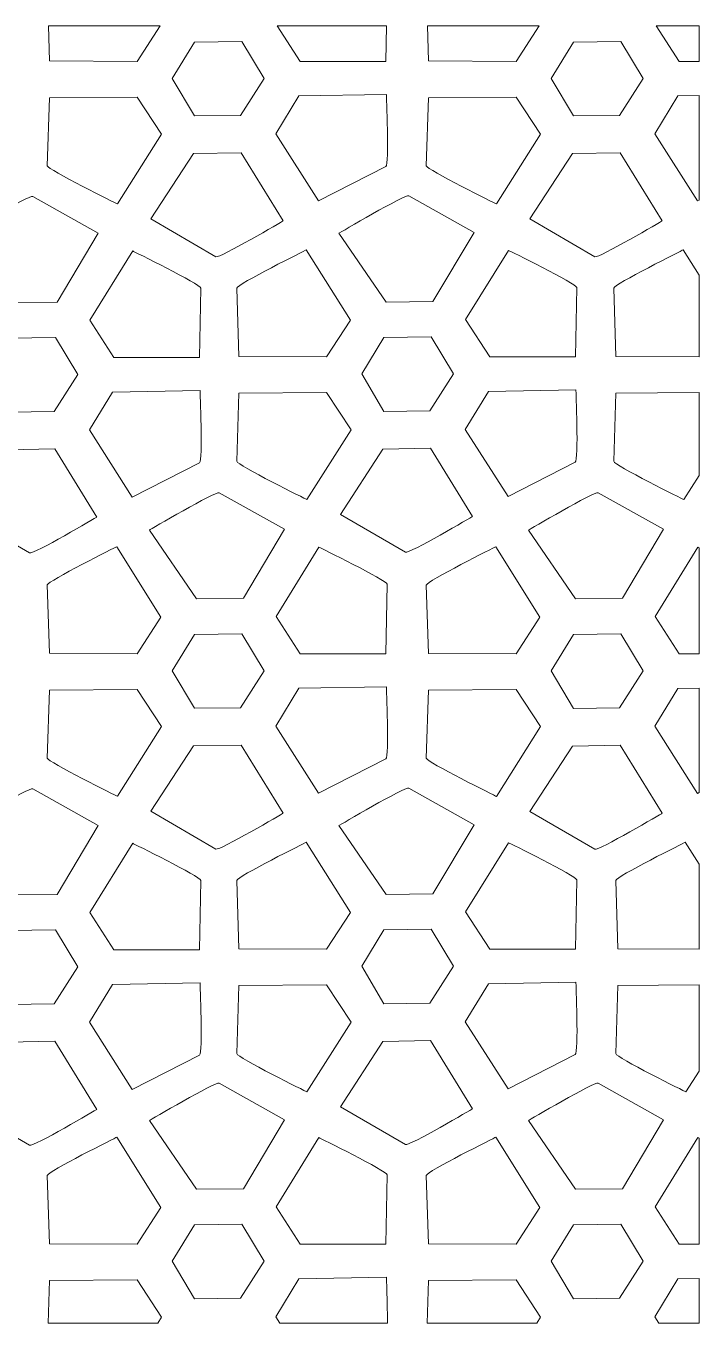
# Model space of a CAD drawing. Header units: millimetres. Extents: x -1200 to 1200, y -590 to 590.
# Drawn here: x 587 to 1200, y -590 to 590 of the extents above; entities that cross this region are included whole.
import ezdxf

# ---------------------------------------------------------------- set-up
doc = ezdxf.new("R2010")
doc.units = ezdxf.units.MM
doc.header["$MEASUREMENT"] = 0
doc.layers.add('Layer 1', color=7, linetype='Continuous')

msp = doc.modelspace()

# ---------------------------------------------------------------- linework, layer by layer
at = {"layer": 'Layer 1', "color": 250, "lineweight": 20}
for points, knots in [([(607.8691, 589.9734), (607.8691, 589.9734), (709.6092, 589.9734), (709.6092, 589.9734), (709.6092, 589.9734), (688.5366, 557.7555), (688.5366, 557.7555), (688.5366, 557.7555), (608.8693, 558.1505), (608.8693, 558.1505), (608.8693, 558.1505), (607.8691, 589.9734), (607.8691, 589.9734)], [0, 0, 0, 0, 0.25, 0.25, 0.25, 0.5, 0.5, 0.5, 0.75, 0.75, 0.75, 1, 1, 1, 1]), ([(816.1793, 589.9734), (816.1793, 589.9734), (915.5781, 589.9734), (915.5781, 589.9734), (915.5781, 589.9734), (915.0258, 557.6837), (915.0258, 557.6837), (915.0258, 557.6837), (837.015, 557.6751), (837.015, 557.6751), (837.015, 557.6751), (816.1793, 589.9734), (816.1793, 589.9734)], [0, 0, 0, 0, 0.25, 0.25, 0.25, 0.5, 0.5, 0.5, 0.75, 0.75, 0.75, 1, 1, 1, 1]), ([(952.6511, 589.9734), (952.6511, 589.9734), (1054.3912, 589.9734), (1054.3912, 589.9734), (1054.3912, 589.9734), (1033.3186, 557.7555), (1033.3186, 557.7555), (1033.3186, 557.7555), (953.6512, 558.1505), (953.6512, 558.1505), (953.6512, 558.1505), (952.6511, 589.9734), (952.6511, 589.9734)], [0, 0, 0, 0, 0.25, 0.25, 0.25, 0.5, 0.5, 0.5, 0.75, 0.75, 0.75, 1, 1, 1, 1]), ([(1160.9613, 589.9734), (1160.9613, 589.9734), (1199.8465, 589.9734), (1199.8465, 589.9734), (1199.8465, 589.9734), (1199.8465, 557.6771), (1199.8465, 557.6771), (1199.8465, 557.6771), (1181.7969, 557.6751), (1181.7969, 557.6751), (1181.7969, 557.6751), (1160.9613, 589.9734), (1160.9613, 589.9734)], [0, 0, 0, 0, 0.25, 0.25, 0.25, 0.5, 0.5, 0.5, 0.75, 0.75, 0.75, 1, 1, 1, 1]), ([(740.8251, 508.0861), (740.8251, 508.0861), (720.5231, 542.2547), (720.5231, 542.2547), (720.5231, 542.2547), (740.8251, 575.3386), (740.8251, 575.3386), (740.8251, 575.3386), (783.8177, 575.881), (783.8177, 575.881), (783.8177, 575.881), (804.1197, 542.2547), (804.1197, 542.2547), (804.1197, 542.2547), (782.6235, 508.6284), (782.6235, 508.6284), (782.6235, 508.6284), (740.8251, 508.0861), (740.8251, 508.0861)], [0, 0, 0, 0, 0.166666667, 0.166666667, 0.166666667, 0.333333333, 0.333333333, 0.333333333, 0.5, 0.5, 0.5, 0.666666667, 0.666666667, 0.666666667, 0.833333333, 0.833333333, 0.833333333, 1, 1, 1, 1]), ([(1085.6071, 508.0861), (1085.6071, 508.0861), (1065.305, 542.2547), (1065.305, 542.2547), (1065.305, 542.2547), (1085.6071, 575.3386), (1085.6071, 575.3386), (1085.6071, 575.3386), (1128.5996, 575.881), (1128.5996, 575.881), (1128.5996, 575.881), (1148.9017, 542.2547), (1148.9017, 542.2547), (1148.9017, 542.2547), (1127.4053, 508.6284), (1127.4053, 508.6284), (1127.4053, 508.6284), (1085.6071, 508.0861), (1085.6071, 508.0861)], [0, 0, 0, 0, 0.166666667, 0.166666667, 0.166666667, 0.333333333, 0.333333333, 0.333333333, 0.5, 0.5, 0.5, 0.666666667, 0.666666667, 0.666666667, 0.833333333, 0.833333333, 0.833333333, 1, 1, 1, 1]), ([(606.9156, 462.7688), (606.9156, 462.7688), (608.8693, 524.6314), (608.8693, 524.6314), (608.8693, 524.6314), (688.5366, 525.3211), (688.5366, 525.3211), (688.5366, 525.3211), (710.8955, 491.5073), (710.8955, 491.5073), (710.8955, 491.5073), (670.6821, 428.0177), (670.6821, 428.0177), (670.6821, 428.0177), (606.8137, 459.4937), (606.9156, 462.7688)], [0, 0, 0, 0, 0.2, 0.2, 0.2, 0.4, 0.4, 0.4, 0.6, 0.6, 0.6, 0.8, 0.8, 0.8, 1, 1, 1, 1]), ([(853.7176, 430.7803), (853.7176, 430.7803), (814.7098, 491.8259), (814.7098, 491.8259), (814.7098, 491.8259), (835.8301, 526.2527), (835.8301, 526.2527), (835.8301, 526.2527), (915.4082, 527.7105), (915.4082, 527.7105), (915.4082, 527.7105), (917.9946, 463.6403), (914.8532, 462.0333), (914.8532, 462.0333), (853.7176, 430.7803), (853.7176, 430.7803)], [0, 0, 0, 0, 0.2, 0.2, 0.2, 0.4, 0.4, 0.4, 0.6, 0.6, 0.6, 0.8, 0.8, 0.8, 1, 1, 1, 1]), ([(951.6977, 462.7688), (951.6977, 462.7688), (953.6512, 524.6314), (953.6512, 524.6314), (953.6512, 524.6314), (1033.3186, 525.3211), (1033.3186, 525.3211), (1033.3186, 525.3211), (1055.6774, 491.5073), (1055.6774, 491.5073), (1055.6774, 491.5073), (1015.4641, 428.0177), (1015.4641, 428.0177), (1015.4641, 428.0177), (951.5956, 459.4937), (951.6977, 462.7688)], [0, 0, 0, 0, 0.2, 0.2, 0.2, 0.4, 0.4, 0.4, 0.6, 0.6, 0.6, 0.8, 0.8, 0.8, 1, 1, 1, 1]), ([(1199.8465, 526.6051), (1199.8465, 526.6051), (1199.8465, 431.4689), (1199.8465, 431.4689), (1199.8465, 431.4689), (1198.4994, 430.7803), (1198.4994, 430.7803), (1198.4994, 430.7803), (1159.4918, 491.8259), (1159.4918, 491.8259), (1159.4918, 491.8259), (1180.6122, 526.2527), (1180.6122, 526.2527), (1180.6122, 526.2527), (1199.8465, 526.6051), (1199.8465, 526.6051)], [0, 0, 0, 0, 0.2, 0.2, 0.2, 0.4, 0.4, 0.4, 0.6, 0.6, 0.6, 0.8, 0.8, 0.8, 1, 1, 1, 1]), ([(739.8403, 473.8141), (739.8403, 473.8141), (783.2226, 474.6836), (783.2226, 474.6836), (783.2226, 474.6836), (821.4352, 412.6509), (821.4352, 412.6509), (821.4352, 412.6509), (763.3702, 378.3005), (760.331, 380.0652), (760.331, 380.0652), (701.231, 414.3956), (701.231, 414.3956), (701.231, 414.3956), (739.8403, 473.8141), (739.8403, 473.8141)], [0, 0, 0, 0, 0.2, 0.2, 0.2, 0.4, 0.4, 0.4, 0.6, 0.6, 0.6, 0.8, 0.8, 0.8, 1, 1, 1, 1]), ([(1084.6224, 473.8141), (1084.6224, 473.8141), (1128.0047, 474.6836), (1128.0047, 474.6836), (1128.0047, 474.6836), (1166.2172, 412.6509), (1166.2172, 412.6509), (1166.2172, 412.6509), (1108.1523, 378.3005), (1105.1129, 380.0652), (1105.1129, 380.0652), (1046.0129, 414.3956), (1046.0129, 414.3956), (1046.0129, 414.3956), (1084.6224, 473.8141), (1084.6224, 473.8141)], [0, 0, 0, 0, 0.2, 0.2, 0.2, 0.4, 0.4, 0.4, 0.6, 0.6, 0.6, 0.8, 0.8, 0.8, 1, 1, 1, 1]), ([(872.1523, 401.3464), (872.1523, 401.3464), (932.7257, 437.0924), (935.7966, 435.3745), (935.7966, 435.3745), (995.1157, 402.1605), (995.1157, 402.1605), (995.1157, 402.1605), (957.7098, 339.3539), (957.7098, 339.3539), (957.7098, 339.3539), (915.1407, 338.8191), (915.1407, 338.8191), (915.1407, 338.8191), (872.1523, 401.3464), (872.1523, 401.3464)], [0, 0, 0, 0, 0.2, 0.2, 0.2, 0.4, 0.4, 0.4, 0.6, 0.6, 0.6, 0.8, 0.8, 0.8, 1, 1, 1, 1]), ([(530.2537, 400.7772), (530.2537, 400.7772), (590.8271, 436.5232), (593.8981, 434.8053), (593.8981, 434.8053), (653.2171, 401.5912), (653.2171, 401.5912), (653.2171, 401.5912), (615.8114, 338.7847), (615.8114, 338.7847), (615.8114, 338.7847), (573.242, 338.25), (573.242, 338.25), (573.242, 338.25), (530.2537, 400.7772), (530.2537, 400.7772)], [0, 0, 0, 0, 0.2, 0.2, 0.2, 0.4, 0.4, 0.4, 0.6, 0.6, 0.6, 0.8, 0.8, 0.8, 1, 1, 1, 1]), ([(645.5779, 322.2528), (645.5779, 322.2528), (684.5875, 385.2688), (684.5875, 385.2688), (684.5875, 385.2688), (746.6605, 354.7733), (746.6056, 351.4981), (746.6056, 351.4981), (745.5241, 288.2582), (745.5241, 288.2582), (745.5241, 288.2582), (667.5132, 288.2495), (667.5132, 288.2495), (667.5132, 288.2495), (645.5779, 322.2528), (645.5779, 322.2528)], [0, 0, 0, 0, 0.2, 0.2, 0.2, 0.4, 0.4, 0.4, 0.6, 0.6, 0.6, 0.8, 0.8, 0.8, 1, 1, 1, 1]), ([(781.2661, 289.2941), (781.2661, 289.2941), (779.3124, 351.4513), (779.3124, 351.4513), (779.2104, 354.7255), (842.4818, 386.2024), (842.4818, 386.2024), (842.4818, 386.2024), (882.6951, 322.1706), (882.6951, 322.1706), (882.6951, 322.1706), (860.9335, 288.899), (860.9335, 288.899), (860.9335, 288.899), (781.2661, 289.2941), (781.2661, 289.2941)], [0, 0, 0, 0, 0.2, 0.2, 0.2, 0.4, 0.4, 0.4, 0.6, 0.6, 0.6, 0.8, 0.8, 0.8, 1, 1, 1, 1]), ([(987.4763, 322.8218), (987.4763, 322.8218), (1026.486, 385.8379), (1026.486, 385.8379), (1026.486, 385.8379), (1088.5589, 355.3424), (1088.5043, 352.0673), (1088.5043, 352.0673), (1087.4227, 288.8273), (1087.4227, 288.8273), (1087.4227, 288.8273), (1009.4118, 288.8187), (1009.4118, 288.8187), (1009.4118, 288.8187), (987.4763, 322.8218), (987.4763, 322.8218)], [0, 0, 0, 0, 0.2, 0.2, 0.2, 0.4, 0.4, 0.4, 0.6, 0.6, 0.6, 0.8, 0.8, 0.8, 1, 1, 1, 1]), ([(1199.8465, 363.0998), (1199.8465, 363.0998), (1199.8465, 288.9186), (1199.8465, 288.9186), (1199.8465, 288.9186), (1124.1218, 289.2941), (1124.1218, 289.2941), (1124.1218, 289.2941), (1122.1682, 351.4513), (1122.1682, 351.4513), (1122.0662, 354.7255), (1185.3376, 386.2024), (1185.3376, 386.2024), (1185.3376, 386.2024), (1199.8465, 363.0998), (1199.8465, 363.0998)], [0, 0, 0, 0, 0.2, 0.2, 0.2, 0.4, 0.4, 0.4, 0.6, 0.6, 0.6, 0.8, 0.8, 0.8, 1, 1, 1, 1]), ([(913.2219, 239.2296), (913.2219, 239.2296), (892.9198, 273.3983), (892.9198, 273.3983), (892.9198, 273.3983), (913.2219, 306.4822), (913.2219, 306.4822), (913.2219, 306.4822), (956.2145, 307.0245), (956.2145, 307.0245), (956.2145, 307.0245), (976.5165, 273.3983), (976.5165, 273.3983), (976.5165, 273.3983), (955.0202, 239.772), (955.0202, 239.772), (955.0202, 239.772), (913.2219, 239.2296), (913.2219, 239.2296)], [0, 0, 0, 0, 0.166666667, 0.166666667, 0.166666667, 0.333333333, 0.333333333, 0.333333333, 0.5, 0.5, 0.5, 0.666666667, 0.666666667, 0.666666667, 0.833333333, 0.833333333, 0.833333333, 1, 1, 1, 1]), ([(571.3233, 238.6605), (571.3233, 238.6605), (551.0213, 272.8292), (551.0213, 272.8292), (551.0213, 272.8292), (571.3233, 305.9131), (571.3233, 305.9131), (571.3233, 305.9131), (614.3159, 306.4555), (614.3159, 306.4555), (614.3159, 306.4555), (634.618, 272.8292), (634.618, 272.8292), (634.618, 272.8292), (613.1217, 239.2027), (613.1217, 239.2027), (613.1217, 239.2027), (571.3233, 238.6605), (571.3233, 238.6605)], [0, 0, 0, 0, 0.166666667, 0.166666667, 0.166666667, 0.333333333, 0.333333333, 0.333333333, 0.5, 0.5, 0.5, 0.666666667, 0.666666667, 0.666666667, 0.833333333, 0.833333333, 0.833333333, 1, 1, 1, 1]), ([(684.2157, 161.3546), (684.2157, 161.3546), (645.2081, 222.4002), (645.2081, 222.4002), (645.2081, 222.4002), (666.3285, 256.827), (666.3285, 256.827), (666.3285, 256.827), (745.9064, 258.2849), (745.9064, 258.2849), (745.9064, 258.2849), (748.4929, 194.2147), (745.3514, 192.6078), (745.3514, 192.6078), (684.2157, 161.3546), (684.2157, 161.3546)], [0, 0, 0, 0, 0.2, 0.2, 0.2, 0.4, 0.4, 0.4, 0.6, 0.6, 0.6, 0.8, 0.8, 0.8, 1, 1, 1, 1]), ([(779.3124, 193.9124), (779.3124, 193.9124), (781.2661, 255.7749), (781.2661, 255.7749), (781.2661, 255.7749), (860.9335, 256.4646), (860.9335, 256.4646), (860.9335, 256.4646), (883.2923, 222.6509), (883.2923, 222.6509), (883.2923, 222.6509), (843.079, 159.1613), (843.079, 159.1613), (843.079, 159.1613), (779.2104, 190.6372), (779.3124, 193.9124)], [0, 0, 0, 0, 0.2, 0.2, 0.2, 0.4, 0.4, 0.4, 0.6, 0.6, 0.6, 0.8, 0.8, 0.8, 1, 1, 1, 1]), ([(1026.1143, 161.9237), (1026.1143, 161.9237), (987.1067, 222.9694), (987.1067, 222.9694), (987.1067, 222.9694), (1008.227, 257.3963), (1008.227, 257.3963), (1008.227, 257.3963), (1087.805, 258.8541), (1087.805, 258.8541), (1087.805, 258.8541), (1090.3915, 194.7839), (1087.2499, 193.1769), (1087.2499, 193.1769), (1026.1143, 161.9237), (1026.1143, 161.9237)], [0, 0, 0, 0, 0.2, 0.2, 0.2, 0.4, 0.4, 0.4, 0.6, 0.6, 0.6, 0.8, 0.8, 0.8, 1, 1, 1, 1]), ([(1199.8465, 256.4305), (1199.8465, 256.4305), (1199.8465, 181.1255), (1199.8465, 181.1255), (1199.8465, 181.1255), (1185.9347, 159.1613), (1185.9347, 159.1613), (1185.9347, 159.1613), (1122.0662, 190.6372), (1122.1682, 193.9124), (1122.1682, 193.9124), (1124.1218, 255.7749), (1124.1218, 255.7749), (1124.1218, 255.7749), (1199.8465, 256.4305), (1199.8465, 256.4305)], [0, 0, 0, 0, 0.2, 0.2, 0.2, 0.4, 0.4, 0.4, 0.6, 0.6, 0.6, 0.8, 0.8, 0.8, 1, 1, 1, 1]), ([(570.3387, 204.3885), (570.3387, 204.3885), (613.721, 205.2579), (613.721, 205.2579), (613.721, 205.2579), (651.9335, 143.2252), (651.9335, 143.2252), (651.9335, 143.2252), (593.8685, 108.8749), (590.8292, 110.6397), (590.8292, 110.6397), (531.7293, 144.9699), (531.7293, 144.9699), (531.7293, 144.9699), (570.3387, 204.3885), (570.3387, 204.3885)], [0, 0, 0, 0, 0.2, 0.2, 0.2, 0.4, 0.4, 0.4, 0.6, 0.6, 0.6, 0.8, 0.8, 0.8, 1, 1, 1, 1]), ([(912.2373, 204.9577), (912.2373, 204.9577), (955.6195, 205.8272), (955.6195, 205.8272), (955.6195, 205.8272), (993.8319, 143.7944), (993.8319, 143.7944), (993.8319, 143.7944), (935.767, 109.444), (932.7277, 111.2088), (932.7277, 111.2088), (873.6277, 145.5392), (873.6277, 145.5392), (873.6277, 145.5392), (912.2373, 204.9577), (912.2373, 204.9577)], [0, 0, 0, 0, 0.2, 0.2, 0.2, 0.4, 0.4, 0.4, 0.6, 0.6, 0.6, 0.8, 0.8, 0.8, 1, 1, 1, 1]), ([(699.7555, 131.3517), (699.7555, 131.3517), (760.329, 167.0977), (763.3997, 165.3796), (763.3997, 165.3796), (822.7189, 132.1656), (822.7189, 132.1656), (822.7189, 132.1656), (785.3131, 69.359), (785.3131, 69.359), (785.3131, 69.359), (742.7439, 68.8244), (742.7439, 68.8244), (742.7439, 68.8244), (699.7555, 131.3517), (699.7555, 131.3517)], [0, 0, 0, 0, 0.2, 0.2, 0.2, 0.4, 0.4, 0.4, 0.6, 0.6, 0.6, 0.8, 0.8, 0.8, 1, 1, 1, 1]), ([(1044.5375, 131.258), (1044.5375, 131.258), (1105.1109, 167.0039), (1108.1819, 165.286), (1108.1819, 165.286), (1167.5008, 132.072), (1167.5008, 132.072), (1167.5008, 132.072), (1130.095, 69.2653), (1130.095, 69.2653), (1130.095, 69.2653), (1087.5258, 68.7307), (1087.5258, 68.7307), (1087.5258, 68.7307), (1044.5375, 131.258), (1044.5375, 131.258)], [0, 0, 0, 0, 0.2, 0.2, 0.2, 0.4, 0.4, 0.4, 0.6, 0.6, 0.6, 0.8, 0.8, 0.8, 1, 1, 1, 1]), ([(608.8693, 19.2994), (608.8693, 19.2994), (606.9156, 81.4565), (606.9156, 81.4565), (606.8137, 84.7307), (670.085, 116.2077), (670.085, 116.2077), (670.085, 116.2077), (710.2983, 52.1757), (710.2983, 52.1757), (710.2983, 52.1757), (688.5366, 18.9044), (688.5366, 18.9044), (688.5366, 18.9044), (608.8693, 19.2994), (608.8693, 19.2994)], [0, 0, 0, 0, 0.2, 0.2, 0.2, 0.4, 0.4, 0.4, 0.6, 0.6, 0.6, 0.8, 0.8, 0.8, 1, 1, 1, 1]), ([(815.0795, 52.8272), (815.0795, 52.8272), (854.0893, 115.8432), (854.0893, 115.8432), (854.0893, 115.8432), (916.1622, 85.3477), (916.1074, 82.0724), (916.1074, 82.0724), (915.0258, 18.8326), (915.0258, 18.8326), (915.0258, 18.8326), (837.015, 18.824), (837.015, 18.824), (837.015, 18.824), (815.0795, 52.8272), (815.0795, 52.8272)], [0, 0, 0, 0, 0.2, 0.2, 0.2, 0.4, 0.4, 0.4, 0.6, 0.6, 0.6, 0.8, 0.8, 0.8, 1, 1, 1, 1]), ([(953.6512, 19.2056), (953.6512, 19.2056), (951.6977, 81.3628), (951.6977, 81.3628), (951.5956, 84.637), (1014.867, 116.1139), (1014.867, 116.1139), (1014.867, 116.1139), (1055.0803, 52.082), (1055.0803, 52.082), (1055.0803, 52.082), (1033.3186, 18.8105), (1033.3186, 18.8105), (1033.3186, 18.8105), (953.6512, 19.2056), (953.6512, 19.2056)], [0, 0, 0, 0, 0.2, 0.2, 0.2, 0.4, 0.4, 0.4, 0.6, 0.6, 0.6, 0.8, 0.8, 0.8, 1, 1, 1, 1]), ([(1199.8465, 115.269), (1199.8465, 115.269), (1199.8465, 18.7322), (1199.8465, 18.7322), (1199.8465, 18.7322), (1181.7969, 18.7302), (1181.7969, 18.7302), (1181.7969, 18.7302), (1159.8615, 52.7334), (1159.8615, 52.7334), (1159.8615, 52.7334), (1198.8712, 115.7495), (1198.8712, 115.7495), (1198.8712, 115.7495), (1199.2182, 115.579), (1199.8465, 115.269)], [0, 0, 0, 0, 0.2, 0.2, 0.2, 0.4, 0.4, 0.4, 0.6, 0.6, 0.6, 0.8, 0.8, 0.8, 1, 1, 1, 1]), ([(740.8251, -30.7651), (740.8251, -30.7651), (720.5231, 3.4035), (720.5231, 3.4035), (720.5231, 3.4035), (740.8251, 36.4875), (740.8251, 36.4875), (740.8251, 36.4875), (783.8177, 37.0299), (783.8177, 37.0299), (783.8177, 37.0299), (804.1197, 3.4035), (804.1197, 3.4035), (804.1197, 3.4035), (782.6235, -30.2228), (782.6235, -30.2228), (782.6235, -30.2228), (740.8251, -30.7651), (740.8251, -30.7651)], [0, 0, 0, 0, 0.166666667, 0.166666667, 0.166666667, 0.333333333, 0.333333333, 0.333333333, 0.5, 0.5, 0.5, 0.666666667, 0.666666667, 0.666666667, 0.833333333, 0.833333333, 0.833333333, 1, 1, 1, 1]), ([(1085.6071, -30.8588), (1085.6071, -30.8588), (1065.305, 3.3098), (1065.305, 3.3098), (1065.305, 3.3098), (1085.6071, 36.3937), (1085.6071, 36.3937), (1085.6071, 36.3937), (1128.5996, 36.9362), (1128.5996, 36.9362), (1128.5996, 36.9362), (1148.9017, 3.3098), (1148.9017, 3.3098), (1148.9017, 3.3098), (1127.4053, -30.3165), (1127.4053, -30.3165), (1127.4053, -30.3165), (1085.6071, -30.8588), (1085.6071, -30.8588)], [0, 0, 0, 0, 0.166666667, 0.166666667, 0.166666667, 0.333333333, 0.333333333, 0.333333333, 0.5, 0.5, 0.5, 0.666666667, 0.666666667, 0.666666667, 0.833333333, 0.833333333, 0.833333333, 1, 1, 1, 1]), ([(853.7176, -108.071), (853.7176, -108.071), (814.7098, -47.0254), (814.7098, -47.0254), (814.7098, -47.0254), (835.8301, -12.5984), (835.8301, -12.5984), (835.8301, -12.5984), (915.4082, -11.1408), (915.4082, -11.1408), (915.4082, -11.1408), (917.9946, -75.2109), (914.8532, -76.8179), (914.8532, -76.8179), (853.7176, -108.071), (853.7176, -108.071)], [0, 0, 0, 0, 0.2, 0.2, 0.2, 0.4, 0.4, 0.4, 0.6, 0.6, 0.6, 0.8, 0.8, 0.8, 1, 1, 1, 1]), ([(606.9156, -76.0823), (606.9156, -76.0823), (608.8693, -14.2197), (608.8693, -14.2197), (608.8693, -14.2197), (688.5366, -13.5301), (688.5366, -13.5301), (688.5366, -13.5301), (710.8955, -47.344), (710.8955, -47.344), (710.8955, -47.344), (670.6821, -110.8335), (670.6821, -110.8335), (670.6821, -110.8335), (606.8137, -79.3575), (606.9156, -76.0823)], [0, 0, 0, 0, 0.2, 0.2, 0.2, 0.4, 0.4, 0.4, 0.6, 0.6, 0.6, 0.8, 0.8, 0.8, 1, 1, 1, 1]), ([(951.6977, -76.176), (951.6977, -76.176), (953.6512, -14.3136), (953.6512, -14.3136), (953.6512, -14.3136), (1033.3186, -13.6238), (1033.3186, -13.6238), (1033.3186, -13.6238), (1055.6774, -47.4377), (1055.6774, -47.4377), (1055.6774, -47.4377), (1015.4641, -110.9272), (1015.4641, -110.9272), (1015.4641, -110.9272), (951.5956, -79.4513), (951.6977, -76.176)], [0, 0, 0, 0, 0.2, 0.2, 0.2, 0.4, 0.4, 0.4, 0.6, 0.6, 0.6, 0.8, 0.8, 0.8, 1, 1, 1, 1]), ([(1199.8465, -12.3398), (1199.8465, -12.3398), (1199.8465, -107.4761), (1199.8465, -107.4761), (1199.8465, -107.4761), (1198.4994, -108.1647), (1198.4994, -108.1647), (1198.4994, -108.1647), (1159.4918, -47.1191), (1159.4918, -47.1191), (1159.4918, -47.1191), (1180.6122, -12.6921), (1180.6122, -12.6921), (1180.6122, -12.6921), (1199.8465, -12.3398), (1199.8465, -12.3398)], [0, 0, 0, 0, 0.2, 0.2, 0.2, 0.4, 0.4, 0.4, 0.6, 0.6, 0.6, 0.8, 0.8, 0.8, 1, 1, 1, 1]), ([(739.8403, -65.0371), (739.8403, -65.0371), (783.2226, -64.1676), (783.2226, -64.1676), (783.2226, -64.1676), (821.4352, -126.2004), (821.4352, -126.2004), (821.4352, -126.2004), (763.3702, -160.5507), (760.331, -158.7859), (760.331, -158.7859), (701.231, -124.4557), (701.231, -124.4557), (701.231, -124.4557), (739.8403, -65.0371), (739.8403, -65.0371)], [0, 0, 0, 0, 0.2, 0.2, 0.2, 0.4, 0.4, 0.4, 0.6, 0.6, 0.6, 0.8, 0.8, 0.8, 1, 1, 1, 1]), ([(1084.6224, -65.1309), (1084.6224, -65.1309), (1128.0047, -64.2613), (1128.0047, -64.2613), (1128.0047, -64.2613), (1166.2172, -126.2941), (1166.2172, -126.2941), (1166.2172, -126.2941), (1108.1523, -160.6445), (1105.1129, -158.8796), (1105.1129, -158.8796), (1046.0129, -124.5493), (1046.0129, -124.5493), (1046.0129, -124.5493), (1084.6224, -65.1309), (1084.6224, -65.1309)], [0, 0, 0, 0, 0.2, 0.2, 0.2, 0.4, 0.4, 0.4, 0.6, 0.6, 0.6, 0.8, 0.8, 0.8, 1, 1, 1, 1]), ([(530.2537, -138.0739), (530.2537, -138.0739), (590.8271, -102.3279), (593.8981, -104.0458), (593.8981, -104.0458), (653.2171, -137.2598), (653.2171, -137.2598), (653.2171, -137.2598), (615.8114, -200.0665), (615.8114, -200.0665), (615.8114, -200.0665), (573.242, -200.6011), (573.242, -200.6011), (573.242, -200.6011), (530.2537, -138.0739), (530.2537, -138.0739)], [0, 0, 0, 0, 0.2, 0.2, 0.2, 0.4, 0.4, 0.4, 0.6, 0.6, 0.6, 0.8, 0.8, 0.8, 1, 1, 1, 1]), ([(872.1523, -137.5048), (872.1523, -137.5048), (932.7257, -101.7587), (935.7966, -103.4768), (935.7966, -103.4768), (995.1157, -136.6908), (995.1157, -136.6908), (995.1157, -136.6908), (957.7098, -199.4974), (957.7098, -199.4974), (957.7098, -199.4974), (915.1407, -200.0321), (915.1407, -200.0321), (915.1407, -200.0321), (872.1523, -137.5048), (872.1523, -137.5048)], [0, 0, 0, 0, 0.2, 0.2, 0.2, 0.4, 0.4, 0.4, 0.6, 0.6, 0.6, 0.8, 0.8, 0.8, 1, 1, 1, 1]), ([(781.2661, -249.557), (781.2661, -249.557), (779.3124, -187.3999), (779.3124, -187.3999), (779.2104, -184.1257), (842.4818, -152.6487), (842.4818, -152.6487), (842.4818, -152.6487), (882.6951, -216.6807), (882.6951, -216.6807), (882.6951, -216.6807), (860.9335, -249.9521), (860.9335, -249.9521), (860.9335, -249.9521), (781.2661, -249.557), (781.2661, -249.557)], [0, 0, 0, 0, 0.2, 0.2, 0.2, 0.4, 0.4, 0.4, 0.6, 0.6, 0.6, 0.8, 0.8, 0.8, 1, 1, 1, 1]), ([(987.4763, -216.0292), (987.4763, -216.0292), (1026.486, -153.0132), (1026.486, -153.0132), (1026.486, -153.0132), (1088.5589, -183.5088), (1088.5043, -186.784), (1088.5043, -186.784), (1087.4227, -250.0239), (1087.4227, -250.0239), (1087.4227, -250.0239), (1009.4118, -250.0325), (1009.4118, -250.0325), (1009.4118, -250.0325), (987.4763, -216.0292), (987.4763, -216.0292)], [0, 0, 0, 0, 0.2, 0.2, 0.2, 0.4, 0.4, 0.4, 0.6, 0.6, 0.6, 0.8, 0.8, 0.8, 1, 1, 1, 1]), ([(1199.8465, -172.6844), (1199.8465, -172.6844), (1199.8465, -249.923), (1199.8465, -249.923), (1199.8465, -249.923), (1126.048, -249.557), (1126.048, -249.557), (1126.048, -249.557), (1124.0944, -187.3999), (1124.0944, -187.3999), (1123.9923, -184.1257), (1187.2637, -152.6487), (1187.2637, -152.6487), (1187.2637, -152.6487), (1199.8465, -172.6844), (1199.8465, -172.6844)], [0, 0, 0, 0, 0.2, 0.2, 0.2, 0.4, 0.4, 0.4, 0.6, 0.6, 0.6, 0.8, 0.8, 0.8, 1, 1, 1, 1]), ([(645.5779, -216.5985), (645.5779, -216.5985), (684.5875, -153.5823), (684.5875, -153.5823), (684.5875, -153.5823), (746.6605, -184.078), (746.6056, -187.3531), (746.6056, -187.3531), (745.5241, -250.5931), (745.5241, -250.5931), (745.5241, -250.5931), (667.5132, -250.6016), (667.5132, -250.6016), (667.5132, -250.6016), (645.5779, -216.5985), (645.5779, -216.5985)], [0, 0, 0, 0, 0.2, 0.2, 0.2, 0.4, 0.4, 0.4, 0.6, 0.6, 0.6, 0.8, 0.8, 0.8, 1, 1, 1, 1]), ([(571.3233, -300.1907), (571.3233, -300.1907), (551.0213, -266.0221), (551.0213, -266.0221), (551.0213, -266.0221), (571.3233, -232.9382), (571.3233, -232.9382), (571.3233, -232.9382), (614.3159, -232.3958), (614.3159, -232.3958), (614.3159, -232.3958), (634.618, -266.0221), (634.618, -266.0221), (634.618, -266.0221), (613.1217, -299.6484), (613.1217, -299.6484), (613.1217, -299.6484), (571.3233, -300.1907), (571.3233, -300.1907)], [0, 0, 0, 0, 0.166666667, 0.166666667, 0.166666667, 0.333333333, 0.333333333, 0.333333333, 0.5, 0.5, 0.5, 0.666666667, 0.666666667, 0.666666667, 0.833333333, 0.833333333, 0.833333333, 1, 1, 1, 1]), ([(913.2219, -299.6215), (913.2219, -299.6215), (892.9198, -265.4529), (892.9198, -265.4529), (892.9198, -265.4529), (913.2219, -232.369), (913.2219, -232.369), (913.2219, -232.369), (956.2145, -231.8266), (956.2145, -231.8266), (956.2145, -231.8266), (976.5165, -265.4529), (976.5165, -265.4529), (976.5165, -265.4529), (955.0202, -299.0792), (955.0202, -299.0792), (955.0202, -299.0792), (913.2219, -299.6215), (913.2219, -299.6215)], [0, 0, 0, 0, 0.166666667, 0.166666667, 0.166666667, 0.333333333, 0.333333333, 0.333333333, 0.5, 0.5, 0.5, 0.666666667, 0.666666667, 0.666666667, 0.833333333, 0.833333333, 0.833333333, 1, 1, 1, 1]), ([(684.2157, -377.4965), (684.2157, -377.4965), (645.2081, -316.4509), (645.2081, -316.4509), (645.2081, -316.4509), (666.3285, -282.024), (666.3285, -282.024), (666.3285, -282.024), (745.9064, -280.5663), (745.9064, -280.5663), (745.9064, -280.5663), (748.4929, -344.6365), (745.3514, -346.2435), (745.3514, -346.2435), (684.2157, -377.4965), (684.2157, -377.4965)], [0, 0, 0, 0, 0.2, 0.2, 0.2, 0.4, 0.4, 0.4, 0.6, 0.6, 0.6, 0.8, 0.8, 0.8, 1, 1, 1, 1]), ([(779.3124, -344.9387), (779.3124, -344.9387), (781.2661, -283.0763), (781.2661, -283.0763), (781.2661, -283.0763), (860.9335, -282.3866), (860.9335, -282.3866), (860.9335, -282.3866), (883.2923, -316.2004), (883.2923, -316.2004), (883.2923, -316.2004), (843.079, -379.6899), (843.079, -379.6899), (843.079, -379.6899), (779.2104, -348.2139), (779.3124, -344.9387)], [0, 0, 0, 0, 0.2, 0.2, 0.2, 0.4, 0.4, 0.4, 0.6, 0.6, 0.6, 0.8, 0.8, 0.8, 1, 1, 1, 1]), ([(1026.1143, -376.9275), (1026.1143, -376.9275), (987.1067, -315.8819), (987.1067, -315.8819), (987.1067, -315.8819), (1008.227, -281.4549), (1008.227, -281.4549), (1008.227, -281.4549), (1087.805, -279.9972), (1087.805, -279.9972), (1087.805, -279.9972), (1090.3915, -344.0673), (1087.2499, -345.6743), (1087.2499, -345.6743), (1026.1143, -376.9275), (1026.1143, -376.9275)], [0, 0, 0, 0, 0.2, 0.2, 0.2, 0.4, 0.4, 0.4, 0.6, 0.6, 0.6, 0.8, 0.8, 0.8, 1, 1, 1, 1]), ([(1199.8465, -282.4374), (1199.8465, -282.4374), (1199.8465, -360.7667), (1199.8465, -360.7667), (1199.8465, -360.7667), (1187.8608, -379.6899), (1187.8608, -379.6899), (1187.8608, -379.6899), (1123.9923, -348.2139), (1124.0944, -344.9387), (1124.0944, -344.9387), (1126.048, -283.0763), (1126.048, -283.0763), (1126.048, -283.0763), (1199.8465, -282.4374), (1199.8465, -282.4374)], [0, 0, 0, 0, 0.2, 0.2, 0.2, 0.4, 0.4, 0.4, 0.6, 0.6, 0.6, 0.8, 0.8, 0.8, 1, 1, 1, 1]), ([(570.3387, -334.4627), (570.3387, -334.4627), (613.721, -333.5932), (613.721, -333.5932), (613.721, -333.5932), (651.9335, -395.6259), (651.9335, -395.6259), (651.9335, -395.6259), (593.8685, -429.9763), (590.8292, -428.2115), (590.8292, -428.2115), (531.7293, -393.8811), (531.7293, -393.8811), (531.7293, -393.8811), (570.3387, -334.4627), (570.3387, -334.4627)], [0, 0, 0, 0, 0.2, 0.2, 0.2, 0.4, 0.4, 0.4, 0.6, 0.6, 0.6, 0.8, 0.8, 0.8, 1, 1, 1, 1]), ([(912.2373, -333.8935), (912.2373, -333.8935), (955.6195, -333.024), (955.6195, -333.024), (955.6195, -333.024), (993.8319, -395.0568), (993.8319, -395.0568), (993.8319, -395.0568), (935.767, -429.4073), (932.7277, -427.6424), (932.7277, -427.6424), (873.6277, -393.3121), (873.6277, -393.3121), (873.6277, -393.3121), (912.2373, -333.8935), (912.2373, -333.8935)], [0, 0, 0, 0, 0.2, 0.2, 0.2, 0.4, 0.4, 0.4, 0.6, 0.6, 0.6, 0.8, 0.8, 0.8, 1, 1, 1, 1]), ([(699.7555, -405.8438), (699.7555, -405.8438), (760.329, -370.0978), (763.3997, -371.8157), (763.3997, -371.8157), (822.7189, -405.0297), (822.7189, -405.0297), (822.7189, -405.0297), (785.3131, -467.8363), (785.3131, -467.8363), (785.3131, -467.8363), (742.7439, -468.371), (742.7439, -468.371), (742.7439, -468.371), (699.7555, -405.8438), (699.7555, -405.8438)], [0, 0, 0, 0, 0.2, 0.2, 0.2, 0.4, 0.4, 0.4, 0.6, 0.6, 0.6, 0.8, 0.8, 0.8, 1, 1, 1, 1]), ([(1044.5375, -405.8438), (1044.5375, -405.8438), (1105.1109, -370.0978), (1108.1819, -371.8157), (1108.1819, -371.8157), (1167.5008, -405.0297), (1167.5008, -405.0297), (1167.5008, -405.0297), (1130.095, -467.8363), (1130.095, -467.8363), (1130.095, -467.8363), (1087.5258, -468.371), (1087.5258, -468.371), (1087.5258, -468.371), (1044.5375, -405.8438), (1044.5375, -405.8438)], [0, 0, 0, 0, 0.2, 0.2, 0.2, 0.4, 0.4, 0.4, 0.6, 0.6, 0.6, 0.8, 0.8, 0.8, 1, 1, 1, 1]), ([(608.8693, -517.8959), (608.8693, -517.8959), (606.9156, -455.7389), (606.9156, -455.7389), (606.8137, -452.4647), (670.085, -420.9877), (670.085, -420.9877), (670.085, -420.9877), (710.2983, -485.0196), (710.2983, -485.0196), (710.2983, -485.0196), (688.5366, -518.2911), (688.5366, -518.2911), (688.5366, -518.2911), (608.8693, -517.8959), (608.8693, -517.8959)], [0, 0, 0, 0, 0.2, 0.2, 0.2, 0.4, 0.4, 0.4, 0.6, 0.6, 0.6, 0.8, 0.8, 0.8, 1, 1, 1, 1]), ([(815.0795, -484.3683), (815.0795, -484.3683), (854.0893, -421.3521), (854.0893, -421.3521), (854.0893, -421.3521), (916.1622, -451.8476), (916.1074, -455.1229), (916.1074, -455.1229), (915.0258, -518.3627), (915.0258, -518.3627), (915.0258, -518.3627), (837.015, -518.3714), (837.015, -518.3714), (837.015, -518.3714), (815.0795, -484.3683), (815.0795, -484.3683)], [0, 0, 0, 0, 0.2, 0.2, 0.2, 0.4, 0.4, 0.4, 0.6, 0.6, 0.6, 0.8, 0.8, 0.8, 1, 1, 1, 1]), ([(953.6512, -517.8959), (953.6512, -517.8959), (951.6977, -455.7389), (951.6977, -455.7389), (951.5956, -452.4647), (1014.867, -420.9877), (1014.867, -420.9877), (1014.867, -420.9877), (1055.0803, -485.0196), (1055.0803, -485.0196), (1055.0803, -485.0196), (1033.3186, -518.2911), (1033.3186, -518.2911), (1033.3186, -518.2911), (953.6512, -517.8959), (953.6512, -517.8959)], [0, 0, 0, 0, 0.2, 0.2, 0.2, 0.4, 0.4, 0.4, 0.6, 0.6, 0.6, 0.8, 0.8, 0.8, 1, 1, 1, 1]), ([(1199.8465, -421.8326), (1199.8465, -421.8326), (1199.8465, -518.3694), (1199.8465, -518.3694), (1199.8465, -518.3694), (1181.7969, -518.3714), (1181.7969, -518.3714), (1181.7969, -518.3714), (1159.8615, -484.3683), (1159.8615, -484.3683), (1159.8615, -484.3683), (1198.8712, -421.3521), (1198.8712, -421.3521), (1198.8712, -421.3521), (1199.2182, -421.5226), (1199.8465, -421.8326)], [0, 0, 0, 0, 0.2, 0.2, 0.2, 0.4, 0.4, 0.4, 0.6, 0.6, 0.6, 0.8, 0.8, 0.8, 1, 1, 1, 1]), ([(740.8251, -567.9605), (740.8251, -567.9605), (720.5231, -533.7919), (720.5231, -533.7919), (720.5231, -533.7919), (740.8251, -500.7079), (740.8251, -500.7079), (740.8251, -500.7079), (783.8177, -500.1656), (783.8177, -500.1656), (783.8177, -500.1656), (804.1197, -533.7919), (804.1197, -533.7919), (804.1197, -533.7919), (782.6235, -567.4182), (782.6235, -567.4182), (782.6235, -567.4182), (740.8251, -567.9605), (740.8251, -567.9605)], [0, 0, 0, 0, 0.166666667, 0.166666667, 0.166666667, 0.333333333, 0.333333333, 0.333333333, 0.5, 0.5, 0.5, 0.666666667, 0.666666667, 0.666666667, 0.833333333, 0.833333333, 0.833333333, 1, 1, 1, 1]), ([(1085.6071, -567.9605), (1085.6071, -567.9605), (1065.305, -533.7919), (1065.305, -533.7919), (1065.305, -533.7919), (1085.6071, -500.7079), (1085.6071, -500.7079), (1085.6071, -500.7079), (1128.5996, -500.1656), (1128.5996, -500.1656), (1128.5996, -500.1656), (1148.9017, -533.7919), (1148.9017, -533.7919), (1148.9017, -533.7919), (1127.4053, -567.4182), (1127.4053, -567.4182), (1127.4053, -567.4182), (1085.6071, -567.9605), (1085.6071, -567.9605)], [0, 0, 0, 0, 0.166666667, 0.166666667, 0.166666667, 0.333333333, 0.333333333, 0.333333333, 0.5, 0.5, 0.5, 0.666666667, 0.666666667, 0.666666667, 0.833333333, 0.833333333, 0.833333333, 1, 1, 1, 1]), ([(707.4199, -590.0266), (707.4199, -590.0266), (607.6499, -590.0266), (607.6499, -590.0266), (607.6499, -590.0266), (608.8693, -551.4151), (608.8693, -551.4151), (608.8693, -551.4151), (688.5366, -550.7256), (688.5366, -550.7256), (688.5366, -550.7256), (710.8955, -584.5393), (710.8955, -584.5393), (710.8955, -584.5393), (707.4199, -590.0266), (707.4199, -590.0266)], [0, 0, 0, 0, 0.2, 0.2, 0.2, 0.4, 0.4, 0.4, 0.6, 0.6, 0.6, 0.8, 0.8, 0.8, 1, 1, 1, 1]), ([(916.4047, -590.0266), (916.4047, -590.0266), (818.4196, -590.0266), (818.4196, -590.0266), (818.4196, -590.0266), (814.7098, -584.2208), (814.7098, -584.2208), (814.7098, -584.2208), (835.8301, -549.7939), (835.8301, -549.7939), (835.8301, -549.7939), (915.4082, -548.3361), (915.4082, -548.3361), (915.4082, -548.3361), (916.3333, -571.2589), (916.4047, -590.0266)], [0, 0, 0, 0, 0.2, 0.2, 0.2, 0.4, 0.4, 0.4, 0.6, 0.6, 0.6, 0.8, 0.8, 0.8, 1, 1, 1, 1]), ([(1052.2019, -590.0266), (1052.2019, -590.0266), (952.4319, -590.0266), (952.4319, -590.0266), (952.4319, -590.0266), (953.6512, -551.4151), (953.6512, -551.4151), (953.6512, -551.4151), (1033.3186, -550.7256), (1033.3186, -550.7256), (1033.3186, -550.7256), (1055.6774, -584.5393), (1055.6774, -584.5393), (1055.6774, -584.5393), (1052.2019, -590.0266), (1052.2019, -590.0266)], [0, 0, 0, 0, 0.2, 0.2, 0.2, 0.4, 0.4, 0.4, 0.6, 0.6, 0.6, 0.8, 0.8, 0.8, 1, 1, 1, 1]), ([(1199.8465, -549.4415), (1199.8465, -549.4415), (1199.8465, -590.0266), (1199.8465, -590.0266), (1199.8465, -590.0266), (1163.2016, -590.0266), (1163.2016, -590.0266), (1163.2016, -590.0266), (1159.4918, -584.2208), (1159.4918, -584.2208), (1159.4918, -584.2208), (1180.6122, -549.7939), (1180.6122, -549.7939), (1180.6122, -549.7939), (1199.8465, -549.4415), (1199.8465, -549.4415)], [0, 0, 0, 0, 0.2, 0.2, 0.2, 0.4, 0.4, 0.4, 0.6, 0.6, 0.6, 0.8, 0.8, 0.8, 1, 1, 1, 1])]:
    msp.add_open_spline(points, degree=3, knots=knots, dxfattribs=at)

doc.saveas('drawing.dxf')
